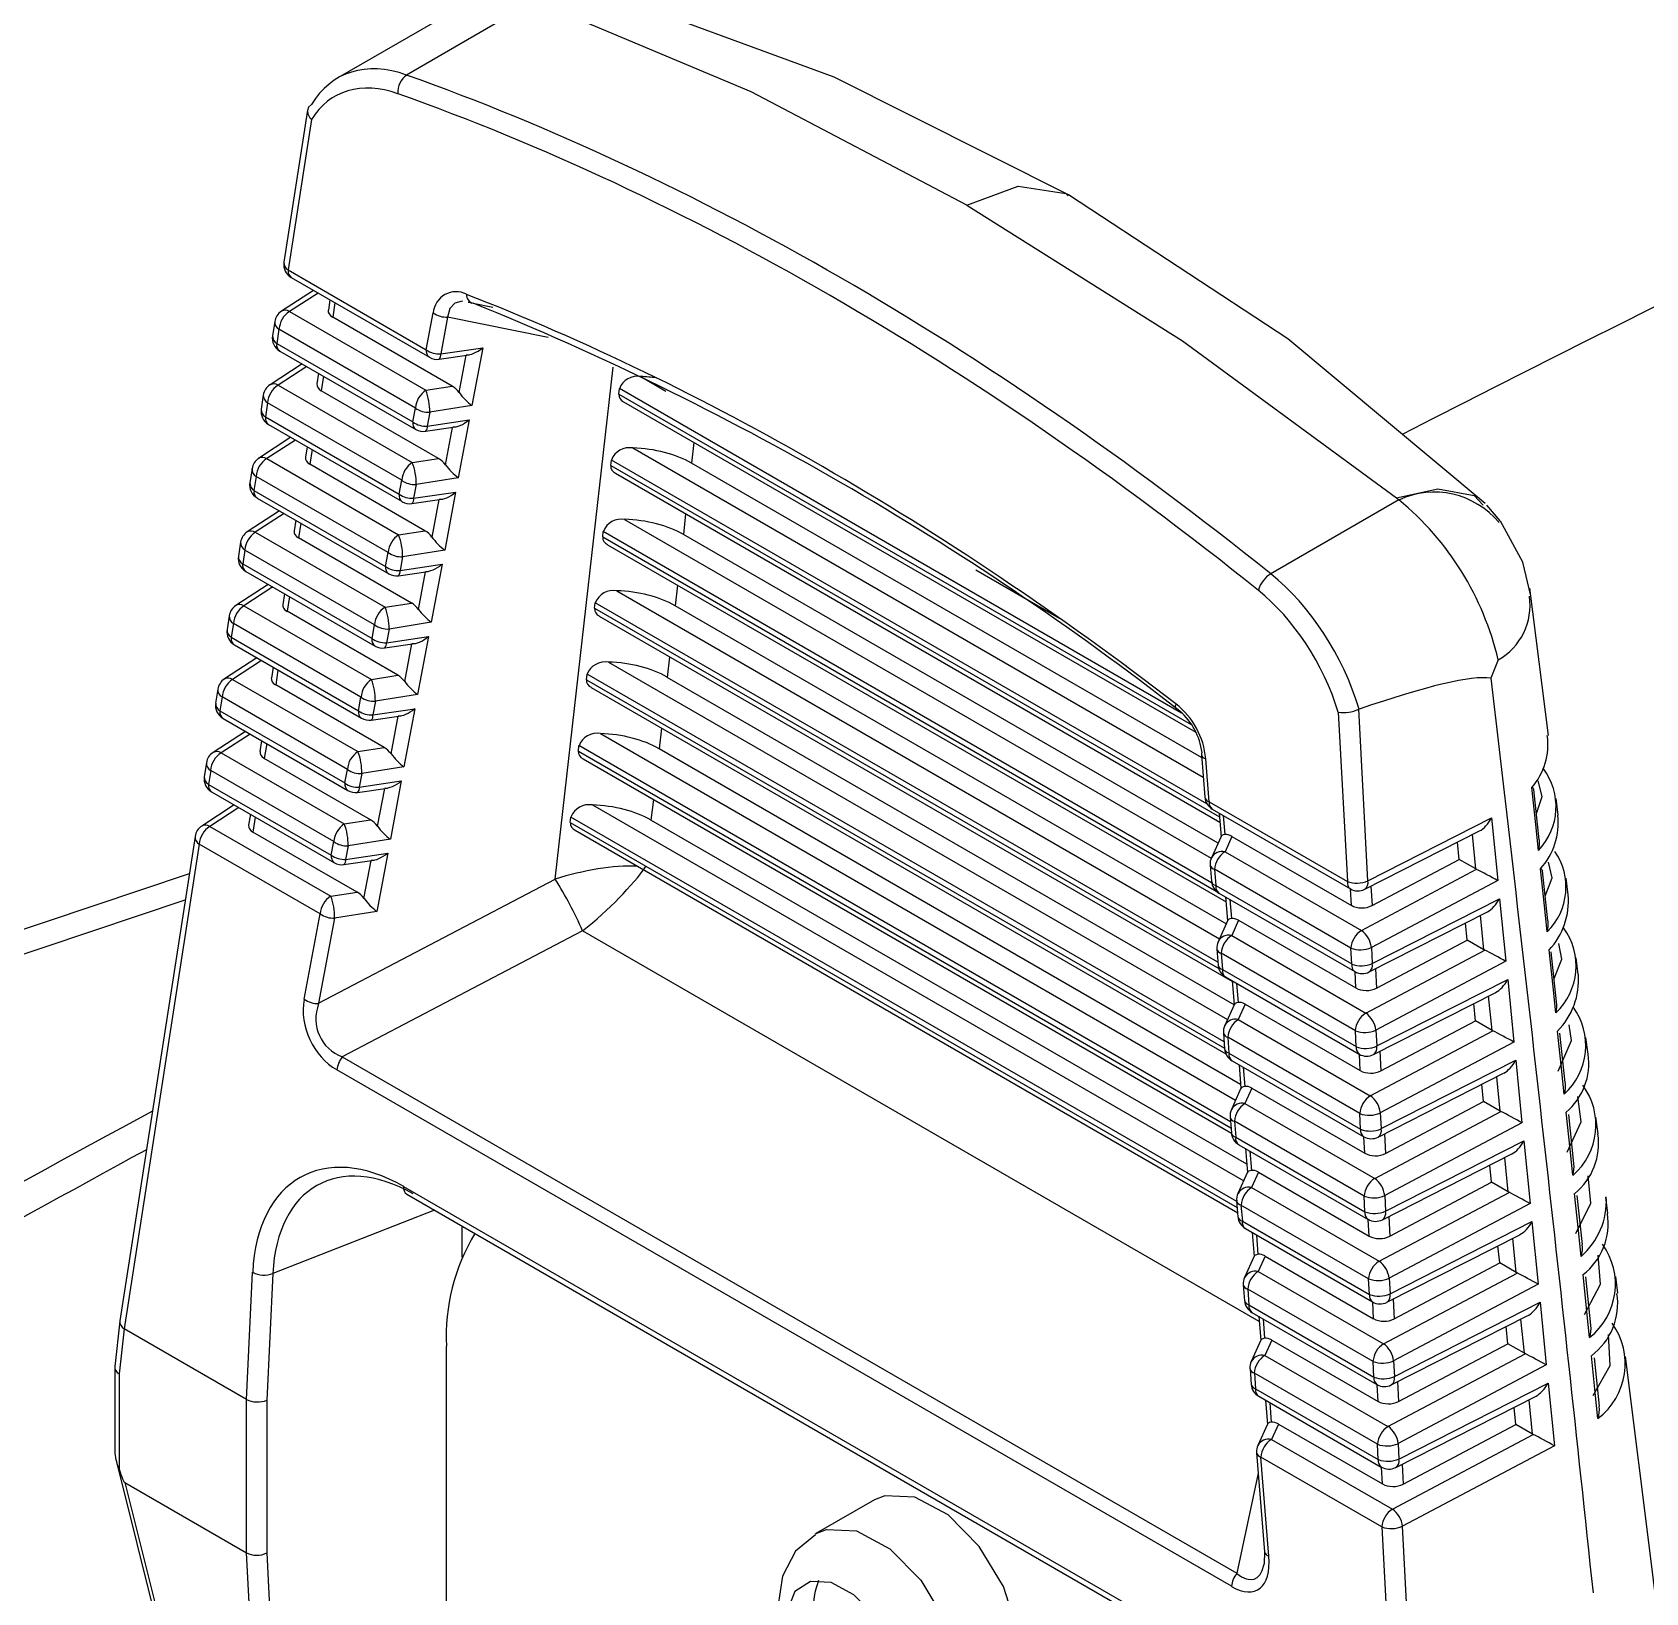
# Model space of a CAD drawing. Extents: x 6 to 134, y 1 to 99.
# Drawn here: x 95.041 to 96.114, y 83.667 to 84.706 of the extents above; entities that cross this region are included whole.
import ezdxf

# ---------------------------------------------------------------- set-up
doc = ezdxf.new("R2010")
doc.units = 0
doc.header["$MEASUREMENT"] = 0
doc.layers.add('OBJECT', color=7, linetype='CONTINUOUS')

msp = doc.modelspace()

# ---------------------------------------------------------------- linework, layer by layer
at = {"layer": 'OBJECT'}
for p, q in [((95.3306, 84.7255), (95.2439, 84.6755)), ((95.375, 84.7267), (95.2897, 84.6774)), ((95.2237, 84.6541), (95.208, 84.5528)), ((95.2263, 84.6577), (95.2265, 84.6578)), ((95.2264, 84.6479), (95.2109, 84.5477)), ((95.2109, 84.5477), (95.3028, 84.4946)), ((95.2129, 84.5427), (95.3049, 84.4896)), ((95.2277, 84.5341), (95.2064, 84.5202)), ((95.2308, 84.5323), (95.2117, 84.52)), ((95.2117, 84.52), (95.3025, 84.4676)), ((95.2387, 84.5278), (95.2376, 84.5209)), ((95.242, 84.5259), (95.2405, 84.5162)), ((95.3325, 84.5258), (95.3306, 84.5261)), ((95.334, 84.5255), (95.3471, 84.5229)), ((95.2019, 84.5134), (95.2005, 84.5039)), ((95.32, 84.4703), (95.2405, 84.5162)), ((95.3028, 84.4946), (95.3074, 84.5191)), ((95.317, 84.5163), (95.3124, 84.4918)), ((95.3838, 84.5028), (95.317, 84.5163)), ((95.2047, 84.5082), (95.2033, 84.4988)), ((95.2033, 84.4988), (95.2938, 84.4465)), ((95.2955, 84.4558), (95.2047, 84.5082)), ((95.2054, 84.4937), (95.2958, 84.4415)), ((95.3113, 84.4883), (95.3313, 84.4913)), ((95.3124, 84.4918), (95.3404, 84.4959)), ((95.3246, 84.4661), (95.3293, 84.491)), ((95.3404, 84.4959), (95.3332, 84.4575)), ((95.2202, 84.4852), (95.1988, 84.4713)), ((95.2232, 84.4834), (95.2042, 84.471)), ((95.2311, 84.4789), (95.23, 84.4719)), ((95.2344, 84.477), (95.2329, 84.4673)), ((95.3886, 84.1422), (95.4272, 84.4831)), ((95.4456, 84.4767), (95.4623, 84.4671)), ((95.2042, 84.471), (95.2935, 84.4195)), ((95.311, 84.4222), (95.2329, 84.4673)), ((95.3025, 84.4676), (95.32, 84.4703)), ((95.4309, 84.4651), (95.4314, 84.4687)), ((95.8055, 84.2527), (95.4314, 84.4687)), ((95.1943, 84.4644), (95.1929, 84.455)), ((95.1972, 84.4592), (95.1957, 84.4499)), ((95.2865, 84.4077), (95.1972, 84.4592)), ((95.2938, 84.4465), (95.2955, 84.4558)), ((95.3332, 84.4575), (95.3051, 84.453)), ((95.4309, 84.4651), (95.8119, 84.2451)), ((95.4341, 84.4599), (95.8149, 84.24)), ((95.1957, 84.4499), (95.2847, 84.3985)), ((95.1978, 84.4448), (95.2868, 84.3935)), ((95.3051, 84.453), (95.3034, 84.4438)), ((95.3034, 84.4438), (95.3313, 84.4479)), ((95.3313, 84.4479), (95.3241, 84.4094)), ((95.2126, 84.4363), (95.1912, 84.4223)), ((95.2157, 84.4345), (95.1966, 84.4221)), ((95.3023, 84.4403), (95.3222, 84.4432)), ((95.3156, 84.418), (95.3203, 84.4429)), ((95.2235, 84.43), (95.2224, 84.423)), ((95.2268, 84.4281), (95.2253, 84.4184)), ((95.4402, 84.4292), (95.8198, 84.2101)), ((95.4808, 84.4329), (95.4792, 84.4191)), ((95.1868, 84.4155), (95.1853, 84.4061)), ((95.1966, 84.4221), (95.2844, 84.3714)), ((95.3019, 84.3741), (95.2253, 84.4184)), ((95.2935, 84.4195), (95.311, 84.4222)), ((95.4256, 84.4175), (95.426, 84.4212)), ((95.4256, 84.4175), (95.8306, 84.1837)), ((95.8222, 84.1924), (95.426, 84.4212)), ((95.4287, 84.4124), (95.8309, 84.1802)), ((95.8188, 84.2231), (95.4792, 84.4191)), ((95.1896, 84.4103), (95.1881, 84.401)), ((95.2774, 84.3596), (95.1896, 84.4103)), ((95.2847, 84.3985), (95.2865, 84.4077)), ((95.2961, 84.4049), (95.2943, 84.3957)), ((95.3241, 84.4094), (95.2961, 84.4049)), ((95.1881, 84.401), (95.2757, 84.3504)), ((95.1902, 84.3959), (95.2778, 84.3454)), ((95.2932, 84.3922), (95.3132, 84.3952)), ((95.2943, 84.3957), (95.3223, 84.3998)), ((95.3066, 84.3699), (95.3113, 84.3949)), ((95.3223, 84.3998), (95.3151, 84.3613)), ((95.9501, 84.3946), (95.8649, 84.3454)), ((95.9484, 84.396), (95.9501, 84.3946)), ((96.0175, 84.3808), (96.0087, 84.3911)), ((95.2051, 84.3874), (95.1836, 84.3734)), ((95.2082, 84.3856), (95.189, 84.3731)), ((95.2159, 84.3811), (95.2149, 84.374)), ((95.4348, 84.3817), (95.8252, 84.1563)), ((95.4754, 84.3854), (95.4739, 84.3716)), ((95.189, 84.3731), (95.2754, 84.3233)), ((95.2193, 84.3792), (95.2178, 84.3694)), ((95.2929, 84.326), (95.2178, 84.3694)), ((95.2844, 84.3714), (95.3019, 84.3741)), ((95.4202, 84.37), (95.4206, 84.3737)), ((95.4202, 84.37), (95.8285, 84.1343)), ((95.8254, 84.1399), (95.4206, 84.3737)), ((95.8297, 84.1662), (95.4739, 84.3716)), ((95.1792, 84.3665), (95.1778, 84.3572)), ((95.182, 84.3613), (95.1806, 84.3521)), ((95.2684, 84.3115), (95.182, 84.3613)), ((95.2757, 84.3504), (95.2774, 84.3596)), ((95.3151, 84.3613), (95.287, 84.3568)), ((95.4233, 84.3648), (95.8351, 84.1271)), ((95.1806, 84.3521), (95.2667, 84.3024)), ((95.287, 84.3568), (95.2853, 84.3477)), ((95.2853, 84.3477), (95.3133, 84.3518)), ((95.3133, 84.3518), (95.306, 84.3132)), ((95.6685, 84.3481), (95.7242, 84.3159)), ((95.1976, 84.3384), (95.176, 84.3244)), ((95.1826, 84.347), (95.2687, 84.2973)), ((95.2842, 84.3442), (95.3041, 84.3471)), ((95.2975, 84.3218), (95.3022, 84.3468)), ((95.47, 84.3379), (95.4685, 84.3241)), ((95.2006, 84.3367), (95.1814, 84.3242)), ((95.2084, 84.3322), (95.2073, 84.3251)), ((95.2117, 84.3303), (95.2102, 84.3205)), ((95.2754, 84.3233), (95.2929, 84.326)), ((95.4148, 84.3225), (95.4152, 84.3261)), ((95.8296, 84.0869), (95.4152, 84.3261)), ((95.4295, 84.3342), (95.8306, 84.1026)), ((96.0496, 84.2379), (96.0373, 84.336)), ((95.1716, 84.3176), (95.1702, 84.3083)), ((95.1814, 84.3242), (95.2663, 84.2752)), ((95.2838, 84.2779), (95.2102, 84.3205)), ((95.4148, 84.3225), (95.8302, 84.0827)), ((95.4179, 84.3173), (95.8393, 84.0741)), ((95.8351, 84.1124), (95.4685, 84.3241)), ((95.1744, 84.3124), (95.173, 84.3032)), ((95.2593, 84.2634), (95.1744, 84.3124)), ((95.2667, 84.3024), (95.2684, 84.3115)), ((95.278, 84.3087), (95.2763, 84.2996)), ((95.306, 84.3132), (95.278, 84.3087)), ((95.173, 84.3032), (95.2576, 84.2543)), ((95.1751, 84.2981), (95.2597, 84.2493)), ((95.2752, 84.2961), (95.2951, 84.299)), ((95.2763, 84.2996), (95.3042, 84.3037)), ((95.2885, 84.2737), (95.2932, 84.2988)), ((95.3042, 84.3037), (95.297, 84.2651)), ((95.19, 84.2895), (95.1685, 84.2755)), ((95.1931, 84.2877), (95.1739, 84.2752)), ((95.2008, 84.2833), (95.1997, 84.2761)), ((95.4241, 84.2867), (95.836, 84.0489)), ((95.4647, 84.2903), (95.4631, 84.2765)), ((96.0161, 84.2882), (96.0113, 84.2761)), ((95.1739, 84.2752), (95.2573, 84.2271)), ((95.2041, 84.2814), (95.2026, 84.2715)), ((95.2663, 84.2752), (95.2838, 84.2779)), ((95.4094, 84.275), (95.4098, 84.2786)), ((95.4094, 84.275), (95.8341, 84.0298)), ((95.8338, 84.0339), (95.4098, 84.2786)), ((95.8404, 84.0587), (95.4631, 84.2765)), ((95.164, 84.2686), (95.1626, 84.2594)), ((95.1669, 84.2635), (95.1654, 84.2543)), ((95.2503, 84.2153), (95.1669, 84.2635)), ((95.2748, 84.2298), (95.2026, 84.2715)), ((95.2576, 84.2543), (95.2593, 84.2634)), ((95.297, 84.2651), (95.2689, 84.2606)), ((95.4125, 84.2698), (95.835, 84.0259)), ((95.1654, 84.2543), (95.2486, 84.2063)), ((95.2661, 84.2481), (95.2861, 84.251)), ((95.2689, 84.2606), (95.2672, 84.2515)), ((95.2672, 84.2515), (95.2952, 84.2556)), ((95.2952, 84.2556), (95.2879, 84.217)), ((95.9097, 84.2534), (95.9158, 84.1407)), ((95.9234, 84.2553), (95.9236, 84.2554)), ((95.9295, 84.1411), (95.9234, 84.2553)), ((95.1825, 84.2406), (95.1609, 84.2265)), ((95.1675, 84.2492), (95.2506, 84.2012)), ((95.2794, 84.2256), (95.2841, 84.2507)), ((95.4593, 84.2428), (95.4577, 84.229)), ((95.1855, 84.2388), (95.1663, 84.2263)), ((95.1932, 84.2344), (95.1921, 84.2272)), ((95.1966, 84.2325), (95.195, 84.2226)), ((95.2573, 84.2271), (95.2748, 84.2298)), ((95.404, 84.2275), (95.4044, 84.2311)), ((95.838, 83.9808), (95.4044, 84.2311)), ((95.4187, 84.2391), (95.8414, 83.9951)), ((95.1565, 84.2197), (95.155, 84.2105)), ((95.1663, 84.2263), (95.2482, 84.179)), ((95.2657, 84.1817), (95.195, 84.2226)), ((95.404, 84.2275), (95.8383, 83.9768)), ((95.4071, 84.2223), (95.8386, 83.9732)), ((95.8447, 84.0056), (95.4577, 84.229)), ((95.8187, 84.2251), (95.8209, 84.1967)), ((95.8238, 84.1938), (95.8216, 84.2223)), ((95.1593, 84.2145), (95.1579, 84.2053)), ((95.2412, 84.1672), (95.1593, 84.2145)), ((95.2486, 84.2063), (95.2503, 84.2153)), ((95.2599, 84.2125), (95.2582, 84.2035)), ((95.2879, 84.217), (95.2599, 84.2125)), ((95.1579, 84.2053), (95.2395, 84.1582)), ((95.1599, 84.2003), (95.2416, 84.1532)), ((95.2571, 84.2), (95.277, 84.2029)), ((95.2582, 84.2035), (95.2861, 84.2076)), ((95.2704, 84.1775), (95.2751, 84.2026)), ((95.2861, 84.2076), (95.2789, 84.1689)), ((96.0434, 84.1684), (96.0399, 84.202)), ((95.1749, 84.1917), (95.1533, 84.1776)), ((95.178, 84.1899), (95.1587, 84.1773)), ((95.4133, 84.1916), (95.8468, 83.9414)), ((95.4539, 84.1953), (95.4523, 84.1815)), ((95.8238, 84.1938), (95.9158, 84.1407)), ((95.8259, 84.1888), (95.9178, 84.1357)), ((96.0562, 84.1849), (96.0548, 84.196)), ((95.1587, 84.1773), (95.2392, 84.1309)), ((95.1857, 84.1855), (95.1845, 84.1782)), ((95.189, 84.1836), (95.1874, 84.1736)), ((95.2482, 84.179), (95.2657, 84.1817)), ((95.3986, 84.18), (95.3991, 84.1836)), ((95.3986, 84.18), (95.8425, 83.9237)), ((95.8422, 83.9278), (95.3991, 84.1836)), ((95.8489, 83.9526), (95.4523, 84.1815)), ((95.8304, 84.1862), (95.8317, 84.1705)), ((95.8332, 84.1846), (95.8342, 84.1719)), ((95.9295, 84.1411), (96.0117, 84.183)), ((96.0117, 84.183), (96.0159, 84.1413)), ((95.1489, 84.1707), (95.0989, 83.8482)), ((95.1517, 84.1656), (95.1017, 83.843)), ((95.2322, 84.1191), (95.1517, 84.1656)), ((95.2567, 84.1336), (95.1874, 84.1736)), ((95.2395, 84.1582), (95.2412, 84.1672)), ((95.2789, 84.1689), (95.2508, 84.1644)), ((95.4018, 84.1748), (95.8428, 83.9202)), ((95.8317, 84.1707), (95.8253, 84.1565)), ((95.839, 84.1707), (95.8344, 84.1605)), ((95.839, 84.1707), (95.9185, 84.1248)), ((95.9274, 84.1355), (96.0037, 84.1743)), ((95.9903, 84.1554), (95.9891, 84.1669)), ((96.0013, 84.1491), (95.999, 84.1719)), ((95.248, 84.152), (95.268, 84.1549)), ((95.2508, 84.1644), (95.2491, 84.1554)), ((95.2491, 84.1554), (95.2771, 84.1595)), ((95.2613, 84.1294), (95.266, 84.1546)), ((95.2771, 84.1595), (95.2698, 84.1208)), ((95.8344, 84.1605), (95.9251, 84.1081)), ((95.9322, 84.1247), (95.9903, 84.1554)), ((96.0013, 84.1491), (95.9903, 84.1554)), ((95.145, 84.1458), (94.9647, 84.0852)), ((95.8245, 84.1516), (95.8253, 84.1409)), ((95.9181, 84.0964), (95.8274, 84.1488)), ((95.8274, 84.1488), (95.8282, 84.138)), ((95.9251, 84.1081), (96.0018, 84.1488)), ((96.0492, 84.1145), (96.0457, 84.1478)), ((95.2311, 84.0596), (95.3886, 84.1422)), ((95.2392, 84.1309), (95.2567, 84.1336)), ((95.8282, 84.138), (95.9187, 84.0858)), ((95.8303, 84.133), (95.9208, 84.0807)), ((95.9185, 84.1248), (95.9179, 84.1357)), ((95.9315, 84.1376), (95.9322, 84.1247)), ((96.0159, 84.1413), (95.9318, 84.0967)), ((96.0628, 84.1318), (96.0614, 84.143)), ((94.9391, 84.0605), (95.1423, 84.1284)), ((95.8348, 84.1304), (95.8361, 84.1147)), ((95.8376, 84.1287), (95.8386, 84.116)), ((95.9324, 84.0861), (96.0171, 84.1292)), ((96.0171, 84.1292), (96.0213, 84.0876)), ((95.2215, 84.0623), (95.2322, 84.1191)), ((95.2418, 84.1163), (95.2311, 84.0596)), ((95.2698, 84.1208), (95.2418, 84.1163)), ((95.8362, 84.1149), (95.8297, 84.1006)), ((95.8434, 84.1149), (95.8388, 84.1047)), ((95.8434, 84.1149), (95.9215, 84.0698)), ((95.9303, 84.0805), (96.0091, 84.1206)), ((95.9956, 84.1017), (95.9945, 84.1131)), ((96.0067, 84.0953), (96.0044, 84.1182)), ((95.4068, 84.1079), (95.2469, 84.0239)), ((95.8572, 83.8479), (95.4068, 84.1079)), ((95.8388, 84.1047), (95.9281, 84.0531)), ((95.9352, 84.0697), (95.9956, 84.1017)), ((96.0067, 84.0953), (95.9956, 84.1017)), ((95.8289, 84.0957), (95.8297, 84.085)), ((95.9211, 84.0413), (95.8318, 84.0929)), ((95.8318, 84.0929), (95.8326, 84.0822)), ((95.9187, 84.0858), (95.9181, 84.0964)), ((95.9281, 84.0531), (96.0072, 84.095)), ((95.9318, 84.0967), (95.9324, 84.0861)), ((96.055, 84.0606), (96.0515, 84.0938)), ((96.0694, 84.0787), (96.068, 84.0899)), ((95.8326, 84.0822), (95.9217, 84.0308)), ((95.9215, 84.0698), (95.9209, 84.0807)), ((95.9345, 84.0826), (95.9352, 84.0697)), ((96.0213, 84.0876), (95.9348, 84.0417)), ((95.8347, 84.0772), (95.9237, 84.0258)), ((95.8392, 84.0745), (95.8405, 84.0588)), ((95.8421, 84.0729), (95.8431, 84.0602)), ((95.9354, 84.0312), (96.0225, 84.0755)), ((96.0225, 84.0755), (96.0266, 84.0338)), ((95.8406, 84.059), (95.8342, 84.0448)), ((95.8478, 84.059), (95.8432, 84.0488)), ((95.8478, 84.059), (95.9244, 84.0148)), ((95.9332, 84.0255), (96.0145, 84.0668)), ((96.001, 84.048), (95.9999, 84.0594)), ((96.0121, 84.0416), (96.0098, 84.0645)), ((95.8432, 84.0488), (95.931, 83.9981)), ((95.9381, 84.0146), (96.001, 84.048)), ((96.0121, 84.0416), (96.001, 84.048)), ((95.8333, 84.0399), (95.8341, 84.0292)), ((95.924, 83.9863), (95.8362, 84.037)), ((95.8362, 84.037), (95.837, 84.0264)), ((95.9217, 84.0308), (95.9211, 84.0413)), ((95.931, 83.9981), (96.0126, 84.0413)), ((95.9348, 84.0417), (95.9354, 84.0312)), ((96.0608, 84.0068), (96.0573, 84.0397)), ((96.076, 84.0257), (96.0746, 84.0369)), ((95.837, 84.0264), (95.9246, 83.9758)), ((95.9244, 84.0148), (95.9238, 84.0257)), ((95.9374, 84.0277), (95.9381, 84.0146)), ((96.0266, 84.0338), (95.9377, 83.9867)), ((95.8387, 83.6716), (95.2433, 84.0153)), ((95.2469, 84.0239), (95.8422, 83.6803)), ((95.8391, 84.0213), (95.9267, 83.9708)), ((95.8437, 84.0187), (95.8449, 84.0029)), ((95.8465, 84.0171), (95.8475, 84.0043)), ((95.9383, 83.9762), (96.0279, 84.0218)), ((96.0279, 84.0218), (96.032, 83.9801)), ((95.9362, 83.9705), (96.0198, 84.0131)), ((96.0064, 83.9942), (96.0053, 84.0057)), ((96.0175, 83.9879), (96.0152, 84.0107)), ((95.845, 84.0031), (95.8386, 83.9889)), ((95.8522, 84.0031), (95.8476, 83.9929)), ((95.8522, 84.0031), (95.9274, 83.9598)), ((95.9411, 83.9596), (96.0064, 83.9942)), ((96.0175, 83.9879), (96.0064, 83.9942)), ((95.8377, 83.984), (95.8386, 83.9734)), ((95.8476, 83.9929), (95.934, 83.9431)), ((95.9246, 83.9758), (95.924, 83.9863)), ((95.934, 83.9431), (96.018, 83.9876)), ((95.9377, 83.9867), (95.9383, 83.9762)), ((96.0665, 83.9529), (96.0631, 83.9856)), ((96.0826, 83.9727), (96.0812, 83.9838)), ((95.927, 83.9313), (95.8406, 83.9811)), ((95.8406, 83.9811), (95.8415, 83.9705)), ((95.9404, 83.9727), (95.9411, 83.9596)), ((96.032, 83.9801), (95.9407, 83.9317)), ((95.8415, 83.9705), (95.9275, 83.9208)), ((95.8435, 83.9655), (95.9296, 83.9158)), ((95.8481, 83.9629), (95.8493, 83.947)), ((95.8509, 83.9613), (95.8519, 83.9484)), ((95.9274, 83.9598), (95.9268, 83.9707)), ((95.9412, 83.9212), (96.0332, 83.968)), ((96.0332, 83.968), (96.0374, 83.9264)), ((95.9391, 83.9156), (96.0252, 83.9594)), ((96.0118, 83.9405), (96.0106, 83.9519)), ((96.0228, 83.9341), (96.0206, 83.957)), ((95.8494, 83.9472), (95.843, 83.933)), ((95.8567, 83.9473), (95.852, 83.937)), ((95.8567, 83.9473), (95.9303, 83.9047)), ((95.944, 83.9046), (96.0118, 83.9405)), ((96.0228, 83.9341), (96.0118, 83.9405)), ((95.2877, 83.9376), (95.7898, 83.6478)), ((95.2898, 83.9326), (95.7918, 83.6428)), ((95.852, 83.937), (95.9369, 83.888)), ((95.9275, 83.9208), (95.927, 83.9313)), ((95.9369, 83.888), (96.0234, 83.9338)), ((95.9407, 83.9317), (95.9412, 83.9212)), ((96.0722, 83.8991), (96.0688, 83.9316)), ((96.0892, 83.9197), (96.0878, 83.9307)), ((95.3083, 83.9219), (95.2007, 83.8798)), ((95.8421, 83.9281), (95.843, 83.9176)), ((95.9299, 83.8763), (95.845, 83.9253)), ((95.845, 83.9253), (95.8459, 83.9147)), ((96.0374, 83.9264), (95.9436, 83.8766)), ((95.3267, 83.8907), (95.3267, 83.9113)), ((95.8459, 83.9147), (95.9305, 83.8659)), ((95.8479, 83.9097), (95.9325, 83.8609)), ((95.9303, 83.9047), (95.9297, 83.9158)), ((95.9433, 83.9177), (95.944, 83.9046)), ((95.9442, 83.8662), (96.0386, 83.9143)), ((96.0386, 83.9143), (96.0428, 83.8726)), ((95.8525, 83.9071), (95.8537, 83.8912)), ((95.8553, 83.9055), (95.8563, 83.8925)), ((95.9421, 83.8606), (96.0306, 83.9056)), ((96.0172, 83.8868), (96.016, 83.8982)), ((96.0282, 83.8804), (96.0259, 83.9033)), ((95.8538, 83.8914), (95.8474, 83.8772)), ((95.8611, 83.8914), (95.8565, 83.8812)), ((95.8611, 83.8914), (95.9332, 83.8497)), ((95.947, 83.8496), (96.0172, 83.8868)), ((96.0282, 83.8804), (96.0172, 83.8868)), ((95.1831, 83.796), (95.1872, 83.8806)), ((95.2007, 83.8798), (95.1966, 83.7955)), ((95.8565, 83.8812), (95.9399, 83.833)), ((95.9305, 83.8659), (95.9299, 83.8763)), ((95.9399, 83.833), (96.0287, 83.8801)), ((95.9436, 83.8766), (95.9442, 83.8662)), ((96.0778, 83.8453), (96.0745, 83.8776)), ((96.0958, 83.8667), (96.0944, 83.8777)), ((95.8465, 83.8723), (95.8474, 83.8617)), ((95.9329, 83.8212), (95.8495, 83.8694)), ((95.8495, 83.8694), (95.8503, 83.8589)), ((96.0428, 83.8726), (95.9466, 83.8216)), ((95.8503, 83.8589), (95.9334, 83.8109)), ((95.8523, 83.8539), (95.9355, 83.8059)), ((95.9332, 83.8497), (95.9327, 83.8608)), ((95.9463, 83.8627), (95.947, 83.8496)), ((95.9471, 83.8113), (96.044, 83.8606)), ((96.044, 83.8606), (96.0482, 83.8189)), ((95.0989, 83.8481), (95.0955, 83.8178)), ((95.1018, 83.8429), (95.0984, 83.8129)), ((95.1831, 83.796), (95.1018, 83.8429)), ((95.8569, 83.8513), (95.8582, 83.8353)), ((95.8597, 83.8496), (95.8607, 83.8367)), ((95.945, 83.8056), (96.036, 83.8519)), ((96.0226, 83.833), (96.0214, 83.8445)), ((96.0336, 83.8267), (96.0313, 83.8495)), ((95.8582, 83.8355), (95.8518, 83.8213)), ((95.8655, 83.8355), (95.8609, 83.8253)), ((95.8655, 83.8355), (95.9362, 83.7947)), ((95.9499, 83.7945), (96.0226, 83.833)), ((96.0336, 83.8267), (96.0226, 83.833)), ((95.3161, 83.8315), (95.3161, 83.6041)), ((95.8609, 83.8253), (95.9428, 83.778)), ((95.9428, 83.778), (96.0341, 83.8264)), ((95.9466, 83.8216), (95.9471, 83.8113)), ((96.0835, 83.7915), (96.0802, 83.8236)), ((95.0955, 83.8174), (95.0955, 83.76)), ((95.0984, 83.8129), (95.0984, 83.7496)), ((95.851, 83.8164), (95.8518, 83.8059)), ((95.9358, 83.7662), (95.8539, 83.8135)), ((95.8539, 83.8135), (95.8547, 83.8031)), ((95.9334, 83.8109), (95.9329, 83.8212)), ((96.0482, 83.8189), (95.9495, 83.7666)), ((95.8547, 83.8031), (95.9364, 83.7559)), ((95.9362, 83.7947), (95.9356, 83.8058)), ((95.9492, 83.8078), (95.9499, 83.7945)), ((95.9501, 83.7563), (96.0494, 83.8068)), ((96.0494, 83.8068), (96.0536, 83.7652)), ((95.1831, 83.6939), (95.1831, 83.796)), ((95.1966, 83.7955), (95.1966, 83.6938)), ((95.8568, 83.7981), (95.9384, 83.7509)), ((95.8613, 83.7954), (95.8626, 83.7794)), ((95.8641, 83.7938), (95.8651, 83.7808)), ((95.948, 83.7507), (96.0414, 83.7982)), ((96.0279, 83.7793), (96.0268, 83.7907)), ((96.039, 83.7729), (96.0367, 83.7958)), ((95.8627, 83.7796), (95.8562, 83.7654)), ((95.8699, 83.7796), (95.8653, 83.7694)), ((95.8699, 83.7796), (95.9391, 83.7397)), ((95.9529, 83.7395), (96.0279, 83.7793)), ((96.039, 83.7729), (96.0279, 83.7793)), ((95.8653, 83.7694), (95.9458, 83.723)), ((95.9458, 83.723), (96.0395, 83.7726)), ((95.0959, 83.7572), (95.1649, 83.4811)), ((95.8554, 83.7605), (95.8606, 83.6946)), ((95.8635, 83.6917), (95.8583, 83.7576)), ((95.9388, 83.7112), (95.8583, 83.7576)), ((95.9364, 83.7559), (95.9358, 83.7662)), ((95.9495, 83.7666), (95.9501, 83.7563)), ((96.0536, 83.7652), (95.9525, 83.7116)), ((95.8565, 83.7468), (95.8422, 83.6803)), ((95.9391, 83.7397), (95.9385, 83.7508)), ((95.9522, 83.7528), (95.9529, 83.7395)), ((95.1021, 83.7407), (95.1672, 83.4805)), ((95.1021, 83.7407), (95.1831, 83.6939)), ((95.601, 83.7291), (95.5621, 83.7067)), ((95.9388, 83.7112), (95.9582, 83.3486)), ((95.9719, 83.3492), (95.9525, 83.7116)), ((95.1902, 83.5583), (95.1831, 83.6939)), ((95.1831, 83.6939), (95.1831, 83.6939)), ((95.1966, 83.6938), (95.2029, 83.5742)), ((95.8606, 83.6947), (95.8606, 83.6946))]:
    msp.add_line(p, q, dxfattribs=at)
at = {"layer": 'OBJECT', "flags": 128}
for points in [[(95.7303, 84.5976), (95.5742, 84.6761), (95.4133, 84.7353)], [(95.6626, 84.5909), (95.519, 84.6663), (95.3767, 84.726)], [(95.2263, 84.6577), (95.2245, 84.656), (95.2237, 84.6539), (95.224, 84.6515), (95.2253, 84.649), (95.2262, 84.648), (95.2264, 84.6479)], [(95.6626, 84.5909), (95.6968, 84.6034), (95.7285, 84.5986), (95.7299, 84.5971)], [(96.0075, 84.3923), (95.8762, 84.5018), (95.7303, 84.5976)], [(95.6626, 84.5909), (95.8061, 84.5006), (95.9484, 84.396)], [(95.3269, 84.5268), (95.3266, 84.5269), (95.3218, 84.5255), (95.3185, 84.522), (95.317, 84.5163)], [(95.3307, 84.5264), (95.3315, 84.5263), (95.3331, 84.5255)], [(95.9484, 84.396), (95.9761, 84.4021), (96.0001, 84.3976), (96.0061, 84.3911)], [(96.038, 84.3308), (96.0325, 84.3531), (96.0177, 84.3805)], [(96.043, 84.1613), (96.0412, 84.1786), (96.0386, 84.2033)], [(96.0416, 84.1859), (96.0454, 84.1972), (96.0427, 84.2077)], [(96.0488, 84.1073), (96.0469, 84.1245), (96.0443, 84.1492)], [(96.0475, 84.1309), (96.052, 84.1431), (96.0496, 84.1535)], [(96.0545, 84.0532), (96.0527, 84.0705), (96.0501, 84.0951)], [(96.0534, 84.0761), (96.0585, 84.089), (96.0565, 84.0994)], [(96.0601, 83.9992), (96.0583, 84.0165), (96.0557, 84.0411)], [(96.0562, 84.0145), (96.065, 84.0349), (96.0633, 84.0453)], [(96.062, 83.9605), (96.0715, 83.9808), (96.0692, 83.9976)], [(96.0658, 83.9452), (96.064, 83.9625), (96.0614, 83.9871)], [(96.0678, 83.9065), (96.0779, 83.9267), (96.076, 83.9448)], [(96.0714, 83.8912), (96.0696, 83.9085), (96.067, 83.9331)], [(96.0736, 83.8525), (96.0843, 83.8726), (96.0828, 83.8919)], [(96.077, 83.8372), (96.0752, 83.8545), (96.0727, 83.8791)], [(96.0794, 83.7986), (96.0906, 83.8185), (96.0896, 83.8391)], [(96.0825, 83.7832), (96.0808, 83.8005), (96.0782, 83.8251)], [(96.1441, 83.474), (96.1185, 83.6848), (96.101, 83.8246)], [(95.6869, 83.6715), (95.6708, 83.6982), (95.6501, 83.7191), (95.628, 83.7309), (95.608, 83.7319), (95.601, 83.7291)], [(95.5618, 83.7058), (95.5486, 83.6949), (95.5399, 83.6784), (95.5367, 83.658), (95.5406, 83.6322), (95.5531, 83.6046), (95.5725, 83.5813), (95.5982, 83.5654), (95.6197, 83.5618), (95.6385, 83.5663), (95.6421, 83.569)], [(95.5617, 83.7065), (95.5691, 83.7095), (95.5891, 83.7085), (95.6112, 83.6966), (95.6319, 83.6757), (95.648, 83.649)], [(95.8606, 83.6946), (95.8604, 83.6868), (95.86, 83.6854)], [(95.5496, 83.6173), (95.5607, 83.599), (95.5749, 83.5846), (95.5901, 83.5765), (95.6039, 83.5758), (95.6142, 83.5826), (95.6196, 83.5959), (95.619, 83.6137), (95.6127, 83.6333), (95.6017, 83.6517), (95.5874, 83.666), (95.5723, 83.6742), (95.5585, 83.6749), (95.5481, 83.6681), (95.5428, 83.6547), (95.5433, 83.6369), (95.5496, 83.6173)], [(95.681, 83.5906), (95.6891, 83.5977), (95.6968, 83.6171), (95.6961, 83.643), (95.6869, 83.6715)]]:
    msp.add_lwpolyline(points, dxfattribs=at)
at = {"layer": 'OBJECT'}
for centre, radius, start, end in [((109.9542, 56.9615), 30.8387, 111.51535, 117.00295), ((95.2974, 84.6663), 0.0135, 124.479, 185.5651), ((95.2179, 84.5513), 0.01, 171.1981, 240.0027), ((95.2137, 84.5526), 0.00568, 177.3322, 239.8553), ((95.2158, 84.5468), 0.00501, 169.619, 235.0794), ((95.3226, 84.518), 0.0152, 62.7297, 175.7349), ((95.3353, 84.5312), 0.0058, 177.1857, 257.0889), ((95.2118, 84.5118), 0.01, 123.0601, 171.1981), ((95.2202, 84.507), 0.0155, 123.0479, 175.4954), ((95.2088, 84.5155), 0.00535, 57.0339, 117.6221), ((94.5992, 82.7097), 1.9589, 52.0369, 67.9685), ((95.2076, 84.5131), 0.00568, 177.3264, 239.8518), ((95.3161, 84.5312), 0.0149, 234.3195, 273.5475), ((95.2103, 84.5024), 0.01, 171.1981, 240.0027), ((95.2061, 84.5037), 0.00568, 177.3205, 239.8578), ((95.2082, 84.4979), 0.00502, 169.6642, 235.0342), ((95.3077, 84.4937), 0.00501, 169.619, 235.0794), ((95.3115, 84.5067), 0.0149, 234.3078, 273.5589), ((95.3099, 84.4982), 0.01, 240.0027, 278.3512), ((95.309, 84.491), 0.00351, 311.2998, 13.9349), ((95.4433, 84.4641), 0.0128, 79.7546, 159.0371), ((95.2042, 84.4629), 0.01, 123.0601, 171.1981), ((95.2126, 84.458), 0.0155, 123.0504, 175.493), ((95.2013, 84.4665), 0.00536, 57.0618, 117.5997), ((95.311, 84.4546), 0.0155, 123.0479, 175.4954), ((95.2657, 84.4535), 0.0394, 359.3425, 20.9648), ((95.2028, 84.4535), 0.01, 171.1981, 240.0027), ((95.1986, 84.4548), 0.00568, 177.3291, 239.8491), ((95.2, 84.4642), 0.00568, 177.3319, 239.8451), ((95.3042, 84.4679), 0.0149, 234.3195, 273.5475), ((95.436, 84.4646), 0.00504, 175.2762, 248.387), ((95.2007, 84.449), 0.00502, 169.6366, 235.0618), ((95.2989, 84.4457), 0.00517, 170.7201, 233.9784), ((95.3025, 84.4586), 0.0149, 234.32, 273.5467), ((95.3008, 84.4502), 0.01, 240.0027, 278.3512), ((95.3, 84.4429), 0.00351, 311.2997, 13.9304), ((95.1937, 84.4176), 0.00535, 57.0541, 117.6074), ((95.4379, 84.4166), 0.0128, 79.7546, 159.0371), ((95.1967, 84.4139), 0.01, 123.0601, 171.1981), ((95.1924, 84.4152), 0.00568, 177.3261, 239.8509), ((95.205, 84.4091), 0.0155, 123.0519, 175.4895), ((95.3019, 84.4065), 0.0155, 123.0504, 175.493), ((95.2567, 84.4054), 0.0394, 359.3468, 20.957), ((95.4306, 84.4171), 0.00504, 175.2762, 248.387), ((95.1952, 84.4046), 0.01, 171.1981, 240.0027), ((95.191, 84.4059), 0.00568, 177.3226, 239.8649), ((95.2951, 84.4198), 0.0149, 234.3156, 273.5567), ((95.1931, 84.4001), 0.00502, 169.6539, 235.0345), ((95.2934, 84.4106), 0.0149, 234.3166, 273.5501), ((95.2898, 84.3976), 0.00517, 170.6932, 234.0052), ((95.2918, 84.4021), 0.01, 240.0027, 278.3512), ((95.2909, 84.3949), 0.00351, 311.3101, 13.9347), ((95.9737, 84.3439), 0.0559, 39.6706, 114.9669), ((95.8258, 84.2439), 0.1954, 13.1063, 50.4782), ((95.4326, 84.3691), 0.0128, 79.7538, 159.0387), ((95.1891, 84.365), 0.01, 123.0601, 171.1981), ((95.1975, 84.3601), 0.0155, 123.0481, 175.4952), ((95.1861, 84.3686), 0.00535, 57.0402, 117.6202), ((95.2929, 84.3584), 0.0155, 123.0519, 175.4895), ((95.2476, 84.3573), 0.0394, 359.3531, 20.9549), ((95.4252, 84.3696), 0.00504, 175.2762, 248.387), ((95.1849, 84.3663), 0.00568, 177.3195, 239.868), ((95.2861, 84.3717), 0.0149, 234.3129, 273.5577), ((95.1876, 84.3557), 0.01, 171.1981, 240.0027), ((95.1834, 84.357), 0.00568, 177.3388, 239.8488), ((95.1855, 84.3512), 0.00501, 169.619, 235.0794), ((95.2808, 84.3496), 0.00517, 170.7129, 233.9755), ((95.2844, 84.3625), 0.0149, 234.301, 273.5657), ((95.2819, 84.3468), 0.00351, 311.325, 13.9096), ((95.2828, 84.3541), 0.01, 240.0027, 278.3512), ((95.8745, 84.3295), 0.0186, 120.9835, 164.3737), ((95.4272, 84.3216), 0.0128, 79.7538, 159.0387), ((95.9956, 84.3245), 0.0418, 299.4662, 8.3338), ((95.1815, 84.316), 0.01, 123.0601, 171.1981), ((95.1773, 84.3173), 0.00568, 177.3388, 239.8488), ((95.1899, 84.3112), 0.0155, 123.0481, 175.4952), ((95.1785, 84.3197), 0.00535, 57.0341, 117.6274), ((95.2838, 84.3103), 0.0155, 123.0481, 175.4952), ((95.2386, 84.3092), 0.0394, 359.3493, 20.9588), ((95.4198, 84.3221), 0.00504, 175.2733, 248.39), ((95.1801, 84.3068), 0.01, 171.1981, 240.0027), ((95.1759, 84.3081), 0.00568, 177.3139, 239.8643), ((95.2771, 84.3236), 0.0149, 234.31, 273.5566), ((95.1779, 84.3023), 0.00502, 169.6289, 235.0695), ((95.2717, 84.3015), 0.00516, 170.6774, 234.021), ((95.2753, 84.3145), 0.0149, 234.3162, 273.5505), ((95.2737, 84.306), 0.01, 240.0027, 278.3512), ((95.2728, 84.2988), 0.00351, 311.3025, 13.9277), ((95.4218, 84.274), 0.0128, 79.7538, 159.0387), ((95.1739, 84.2671), 0.01, 123.0601, 171.1981), ((95.1823, 84.2622), 0.0155, 123.0492, 175.4961), ((95.1709, 84.2707), 0.00535, 57.0469, 117.6146), ((95.2748, 84.2622), 0.0155, 123.0481, 175.4952), ((95.2295, 84.2611), 0.0394, 359.3487, 20.9594), ((95.4144, 84.2746), 0.00504, 175.2733, 248.39), ((46.4501, 78.4232), 49.9057, 6.0318, 6.73503), ((95.1697, 84.2684), 0.00568, 177.335, 239.8513), ((95.268, 84.2755), 0.0149, 234.3135, 273.5532), ((95.1725, 84.2579), 0.01, 171.1981, 240.0027), ((95.1683, 84.2592), 0.00568, 177.3357, 239.8425), ((95.1704, 84.2533), 0.00502, 169.6348, 235.0675), ((95.2627, 84.2535), 0.00516, 170.6867, 234.0117), ((95.2663, 84.2664), 0.0149, 234.3166, 273.55), ((95.2638, 84.2507), 0.00351, 311.2964, 13.9346), ((95.8047, 84.2574), 0.0034, 154.72, 261.1566), ((95.7691, 84.2175), 0.0527, 5.2425, 51.8353), ((95.7759, 84.2211), 0.0435, 7.203, 49.3106), ((95.9136, 84.2758), 0.0227, 260.2908, 295.4883), ((95.2647, 84.258), 0.01, 240.0027, 278.3512), ((95.4164, 84.2265), 0.0128, 79.7538, 159.0387), ((96.0058, 84.2318), 0.0435, 318.9483, 7.9849), ((95.1621, 84.2194), 0.00568, 177.3292, 239.8571), ((95.1663, 84.2182), 0.01, 123.0601, 171.1981), ((95.1747, 84.2133), 0.0155, 123.0495, 175.4939), ((95.1634, 84.2218), 0.00535, 57.0505, 117.611), ((95.2657, 84.2141), 0.0155, 123.0492, 175.4961), ((95.2205, 84.213), 0.0394, 359.3496, 20.9584), ((95.409, 84.2271), 0.00504, 175.271, 248.3911), ((95.821, 84.2253), 0.00233, 147.694, 183.7179), ((95.8224, 84.2261), 0.00391, 194.0371, 256.9477), ((95.1649, 84.209), 0.01, 171.1981, 240.0027), ((95.1607, 84.2103), 0.00568, 177.3291, 239.8584), ((95.259, 84.2274), 0.0149, 234.3122, 273.5598), ((96.0126, 84.1905), 0.0421, 316.1943, 37.2855), ((95.1628, 84.2044), 0.00502, 169.659, 235.0294), ((95.2537, 84.2054), 0.00517, 170.6963, 234.0059), ((95.2573, 84.2183), 0.0149, 234.3156, 273.5567), ((95.2556, 84.2099), 0.01, 240.0027, 278.3512), ((95.2548, 84.2026), 0.00351, 311.3037, 13.9411), ((96.037, 84.2003), 0.0034, 29.8948, 61.65), ((95.411, 84.179), 0.0128, 79.7538, 159.0387), ((95.8309, 84.1975), 0.01, 184.5197, 240.0027), ((95.8247, 84.1976), 0.00391, 194.0456, 256.9488), ((95.8289, 84.193), 0.00516, 170.6774, 234.021), ((95.1588, 84.1692), 0.01, 123.0601, 171.1981), ((95.1671, 84.1643), 0.0155, 123.0514, 175.4919), ((95.1558, 84.173), 0.00522, 56.2006, 118.4609), ((95.2567, 84.166), 0.0155, 123.0495, 175.4939), ((95.2114, 84.1649), 0.0394, 359.3487, 20.9594), ((95.4037, 84.1795), 0.00504, 175.271, 248.3911), ((96.0108, 84.1796), 0.0453, 317.8215, 6.6303), ((95.1544, 84.1704), 0.00554, 176.4318, 240.7545), ((95.2499, 84.1793), 0.0149, 234.3078, 273.5589), ((96.0247, 84.1662), 0.019, 345.1046, 6.492), ((95.2482, 84.1703), 0.0149, 234.3096, 273.5574), ((95.2446, 84.1574), 0.00517, 170.7129, 233.9755), ((95.2457, 84.1546), 0.00351, 311.3212, 13.9135), ((95.8344, 84.1524), 0.01, 155.6929, 184.5197), ((95.8325, 84.1525), 0.00822, 76.8626, 150.9552), ((95.8428, 84.1475), 0.0155, 123.0479, 175.4954), ((96.0197, 84.137), 0.0416, 314.2807, 34.8191), ((95.2466, 84.1618), 0.01, 240.0027, 278.3512), ((95.8283, 84.1526), 0.00391, 194.0371, 256.9477), ((96.0427, 84.146), 0.00359, 30.8462, 62.205), ((95.1711, 84.0047), 0.2573, 23.6459, 32.3092), ((95.8353, 84.1416), 0.01, 184.5197, 240.0027), ((95.8291, 84.1418), 0.00391, 194.0649, 256.9215), ((95.8332, 84.1371), 0.00502, 169.6642, 235.0342), ((95.9209, 84.1399), 0.00516, 170.6774, 234.021), ((95.9221, 84.1581), 0.0185, 249.8023, 293.3725), ((95.9228, 84.1444), 0.01, 240.0027, 296.9627), ((95.9241, 84.1399), 0.00546, 306.0655, 13.0545), ((95.2476, 84.1179), 0.0155, 123.0514, 175.4919), ((95.2024, 84.1168), 0.0394, 359.3482, 20.9599), ((96.0157, 84.1275), 0.0472, 316.7394, 5.2696), ((95.2409, 84.1312), 0.0149, 234.3127, 273.554), ((96.0308, 84.1123), 0.0187, 344.311, 6.6757), ((95.8389, 84.0965), 0.01, 155.6929, 184.5197), ((95.8369, 84.0967), 0.00822, 76.8795, 150.9418), ((95.8472, 84.0917), 0.0155, 123.0504, 175.493), ((95.9336, 84.0951), 0.0155, 123.0479, 175.4954), ((95.9155, 84.0948), 0.0164, 6.7639, 54.1478), ((96.0251, 84.0844), 0.0429, 313.2788, 36.3083), ((95.8327, 84.0967), 0.00391, 194.0589, 256.9276), ((95.9245, 84.1137), 0.0185, 249.808, 293.3708), ((95.8397, 84.0858), 0.01, 184.5197, 240.0027), ((95.8335, 84.086), 0.00391, 194.0468, 256.9492), ((95.8376, 84.0813), 0.00502, 169.6366, 235.0618), ((95.9238, 84.0849), 0.00517, 170.7201, 233.9784), ((95.9251, 84.1031), 0.0185, 249.807, 293.3708), ((95.9258, 84.0894), 0.01, 240.0027, 296.9627), ((95.9273, 84.0848), 0.00527, 304.692, 14.428), ((96.0206, 84.0754), 0.0491, 315.7004, 3.9113), ((95.2302, 84.0744), 0.0149, 234.32, 273.5467), ((96.0367, 84.0584), 0.0185, 343.5955, 6.7584), ((95.8413, 84.0408), 0.00822, 76.8726, 150.9509), ((95.8517, 84.0358), 0.0155, 123.0519, 175.4895), ((95.9365, 84.0401), 0.0155, 123.0504, 175.493), ((95.9184, 84.0398), 0.0165, 6.7669, 54.1386), ((96.031, 84.0315), 0.0435, 311.9884, 36.2502), ((95.8433, 84.0407), 0.01, 155.6929, 184.5197), ((95.8371, 84.0408), 0.00391, 194.044, 256.9504), ((95.9275, 84.0587), 0.0185, 249.808, 293.3708), ((95.8441, 84.03), 0.01, 184.5197, 240.0027), ((95.8379, 84.0302), 0.0039, 194.0287, 256.9657), ((95.842, 84.0255), 0.00502, 169.6539, 235.0345), ((95.9268, 84.03), 0.00517, 170.6932, 234.0052), ((95.928, 84.0481), 0.0185, 249.8019, 293.377), ((95.9287, 84.0344), 0.01, 240.0027, 296.9627), ((95.9302, 84.0299), 0.00527, 304.6893, 14.4365), ((96.0339, 84.0197), 0.0426, 310.1258, 8.2162), ((95.2589, 84.014), 0.0156, 140.454, 175.3183), ((96.0427, 84.0046), 0.0183, 342.8563, 6.8473), ((96.0368, 83.9787), 0.0444, 310.855, 36.6819), ((95.9395, 83.9851), 0.0155, 123.0519, 175.4895), ((95.9214, 83.9848), 0.0165, 6.7628, 54.1437), ((108.6067, 59.1631), 28.2515, 118.51313, 120.02628), ((95.8477, 83.9848), 0.01, 155.6929, 184.5197), ((95.8415, 83.9849), 0.0039, 194.0232, 256.9729), ((95.8458, 83.9849), 0.00822, 76.865, 150.9563), ((95.8561, 83.9799), 0.0155, 123.0481, 175.4952), ((95.9304, 84.0036), 0.0185, 249.8058, 293.368), ((95.8485, 83.9742), 0.01, 184.5197, 240.0027), ((95.8423, 83.9743), 0.00391, 194.0384, 256.9481), ((95.9297, 83.975), 0.00517, 170.7129, 233.9755), ((95.931, 83.9931), 0.0185, 249.8015, 293.3704), ((95.9332, 83.9749), 0.00527, 304.6968, 14.429), ((96.0402, 83.9663), 0.0428, 308.9275, 8.5439), ((109.2673, 58.0769), 29.5007, 118.66417, 120.03044), ((95.8464, 83.9696), 0.00501, 169.619, 235.0794), ((95.9317, 83.9795), 0.01, 240.0027, 296.9627), ((96.0486, 83.9507), 0.0181, 342.1125, 6.9205), ((95.9424, 83.9301), 0.0155, 123.0481, 175.4952), ((95.9243, 83.9297), 0.0165, 6.7639, 54.1448), ((95.2927, 83.9367), 0.00506, 169.9835, 234.7149), ((95.8521, 83.9289), 0.01, 155.6929, 184.5197), ((95.8502, 83.929), 0.00822, 76.8691, 150.9471), ((95.8605, 83.924), 0.0155, 123.0481, 175.4952), ((95.9334, 83.9486), 0.0185, 249.7988, 293.3771), ((96.0387, 83.9283), 0.0495, 311.4031, 2.8049), ((95.8459, 83.9291), 0.00391, 194.0291, 256.9574), ((95.9339, 83.9382), 0.0185, 249.8058, 293.3731), ((95.9326, 83.92), 0.00516, 170.6774, 234.021), ((95.9361, 83.9199), 0.00527, 304.6953, 14.4247), ((96.0463, 83.9131), 0.0431, 307.8045, 8.7436), ((95.8529, 83.9184), 0.01, 184.5197, 240.0027), ((95.8468, 83.9185), 0.00391, 194.044, 256.9504), ((95.8508, 83.9138), 0.00502, 169.6289, 235.0695), ((95.9346, 83.9245), 0.01, 240.0027, 296.9627), ((95.4504, 83.8374), 0.1344, 149.0906, 182.5348), ((96.0544, 83.8969), 0.0179, 341.3715, 6.9827), ((96.0489, 83.8727), 0.0453, 308.3619, 36.0185), ((95.9454, 83.875), 0.0155, 123.0481, 175.4952), ((95.9273, 83.8747), 0.0164, 6.7604, 54.1482), ((95.1948, 83.895), 0.0163, 242.1973, 291.2159), ((95.8565, 83.873), 0.01, 155.6929, 184.5197), ((95.8546, 83.8732), 0.00822, 76.8811, 150.9424), ((95.8649, 83.8682), 0.0155, 123.0492, 175.4961), ((95.9363, 83.8936), 0.0185, 249.8073, 293.3686), ((95.8503, 83.8732), 0.00391, 194.0422, 256.9426), ((95.9356, 83.865), 0.00516, 170.6867, 234.0117), ((95.9369, 83.8832), 0.0185, 249.8008, 293.377), ((95.9391, 83.8649), 0.00527, 304.7144, 14.4088), ((96.0522, 83.8599), 0.0435, 306.7507, 8.8318), ((95.8573, 83.8625), 0.01, 184.5197, 240.0027), ((95.8512, 83.8627), 0.00391, 194.0649, 256.9215), ((95.8552, 83.858), 0.00502, 169.6348, 235.0675), ((95.9375, 83.8695), 0.01, 240.0027, 296.9627), ((96.0601, 83.8431), 0.0179, 340.7055, 6.9606), ((96.0548, 83.8198), 0.0459, 307.2046, 35.8152), ((95.9483, 83.82), 0.0155, 123.0492, 175.4961), ((95.9302, 83.8197), 0.0165, 6.7675, 54.1432), ((95.859, 83.8173), 0.00822, 76.8727, 150.9485), ((95.8693, 83.8123), 0.0155, 123.0495, 175.4939), ((95.9393, 83.8386), 0.0185, 249.807, 293.3708), ((95.8609, 83.8172), 0.01, 155.6929, 184.5197), ((95.8548, 83.8173), 0.00391, 194.0529, 256.9431), ((95.9398, 83.8282), 0.0185, 249.808, 293.3708), ((95.9385, 83.8101), 0.00517, 170.6963, 234.0059), ((95.942, 83.81), 0.00527, 304.6946, 14.4312), ((95.8618, 83.8067), 0.01, 184.5197, 240.0027), ((95.8556, 83.8069), 0.00391, 194.0342, 256.9602), ((95.8596, 83.8022), 0.00502, 169.659, 235.0294), ((95.9405, 83.8145), 0.01, 240.0027, 296.9627), ((96.0658, 83.7893), 0.0178, 340.0225, 6.9384), ((95.8634, 83.7614), 0.00822, 76.8662, 150.9573), ((95.8737, 83.7564), 0.0155, 123.0514, 175.4919), ((95.9513, 83.765), 0.0155, 123.0495, 175.4939), ((95.9332, 83.7647), 0.0165, 6.7663, 54.1444), ((95.1297, 83.7637), 0.0344, 186.2172, 204.2972), ((95.8654, 83.7613), 0.01, 155.6929, 184.5197), ((95.8592, 83.7615), 0.00391, 194.0456, 256.9488), ((95.9422, 83.7835), 0.0185, 249.8035, 293.3703), ((95.9415, 83.7551), 0.00517, 170.7129, 233.9755), ((95.9428, 83.7733), 0.0185, 249.805, 293.3709), ((95.9434, 83.7596), 0.01, 240.0027, 296.9627), ((95.945, 83.755), 0.00527, 304.6916, 14.4343), ((95.9542, 83.71), 0.0155, 123.0514, 175.4919), ((95.9361, 83.7096), 0.0165, 6.7674, 54.1454), ((95.9451, 83.7285), 0.0185, 249.8008, 293.377), ((95.8644, 83.6955), 0.00391, 194.0576, 256.9272), ((95.6288, 83.6528), 0.0689, 160.733, 259.2616), ((95.8543, 83.6703), 0.0156, 140.454, 175.3183)]:
    msp.add_arc(centre, radius, start, end, dxfattribs=at)
for centre, major_axis, ratio, start_param, end_param in [((95.301, 84.5699), (-0.0554, 0.1065), 0.604579, 5.706264, 6.642885), ((95.294, 84.5662), (-0.0504, 0.0979), 0.60697, 5.708938, 6.630472), ((95.495, 82.657), (-1.0308, 2.0018), 0.606843, 5.345286, 5.708794), ((95.488, 82.6533), (-1.0257, 1.9932), 0.60697, 5.34543, 5.708938), ((95.4855, 82.5979), (-0.9928, 1.9312), 0.606953, 5.373172, 5.682201), ((95.2476, 84.5204), (0.0101, 0), 0.578066, 3.050581, 3.924247), ((95.3378, 84.5023), (0.0105, 0.0101), 0.443807, 3.478651, 4.533063), ((95.4422, 84.4417), (0.0603, 0.0001), 0.581691, 1.339752, 1.512931), ((95.2401, 84.4714), (0.0101, 0), 0.578066, 3.050581, 3.924247), ((95.3194, 84.4621), (-0.00622, 0.00869), 0.616507, 4.729209, 5.346942), ((95.3306, 84.4639), (-0.00839, 0.00863), 0.259031, 1.074207, 2.128618), ((95.3288, 84.4543), (0.0105, 0.0101), 0.443807, 3.478651, 4.533063), ((95.2325, 84.4225), (0.0101, 0), 0.578066, 3.050581, 3.924247), ((95.4368, 84.3942), (0.0603, 0.0001), 0.581691, 0.788, 1.512931), ((95.3103, 84.414), (-0.00622, 0.00869), 0.616507, 4.729209, 5.346942), ((95.3216, 84.4158), (-0.00839, 0.00863), 0.259031, 1.074207, 2.128618), ((95.3198, 84.4062), (0.0105, 0.0101), 0.443807, 3.478651, 4.533063), ((95.4314, 84.3467), (0.0603, 0.0001), 0.581691, 0.788, 1.512931), ((95.2249, 84.3735), (0.0101, 0), 0.578066, 3.050581, 3.924247), ((95.3013, 84.3659), (-0.00622, 0.00869), 0.616507, 4.729209, 5.346942), ((95.3125, 84.3677), (-0.00839, 0.00863), 0.259031, 1.074207, 2.128618), ((95.3107, 84.3582), (0.0105, 0.0101), 0.443807, 3.478651, 4.533063), ((95.8455, 84.2556), (-0.0554, 0.1065), 0.604579, 4.406135, 5.342756), ((95.2923, 84.3178), (-0.00622, 0.00869), 0.616507, 4.729209, 5.346942), ((95.426, 84.2992), (0.0603, 0.0001), 0.581691, 0.788, 1.512931), ((95.8384, 84.2519), (-0.0504, 0.0979), 0.60697, 4.423896, 5.34543), ((95.2173, 84.3246), (0.0101, 0), 0.578066, 3.050581, 3.924247), ((95.3035, 84.3196), (-0.00839, 0.00863), 0.259031, 1.074207, 2.128618), ((95.3017, 84.3101), (0.0105, 0.0101), 0.443807, 3.478651, 4.533063), ((95.4206, 84.2517), (0.0603, 0.0001), 0.581691, 0.788, 1.512931), ((95.2097, 84.2756), (0.0101, 0), 0.578066, 3.050581, 3.924247), ((95.2832, 84.2697), (-0.00622, 0.00869), 0.616507, 4.729209, 5.346942), ((95.2944, 84.2715), (-0.00839, 0.00863), 0.259031, 1.074207, 2.128618), ((94.3157, 83.3724), (1.7027, 0.8999), 0.049905, 0.068837, 0.30995), ((95.2926, 84.2621), (0.0105, 0.0101), 0.443807, 3.478651, 4.533063), ((95.2742, 84.2216), (-0.00622, 0.00869), 0.616507, 4.729209, 5.346942), ((95.4152, 84.2041), (0.0603, 0.0001), 0.581691, 0.788, 1.512931), ((95.2022, 84.2267), (0.0101, 0), 0.578066, 3.050581, 3.924247), ((95.2854, 84.2234), (-0.00839, 0.00863), 0.259031, 1.074207, 2.128618), ((95.2836, 84.214), (0.0105, 0.0101), 0.443807, 3.478651, 4.533063), ((95.4099, 84.1566), (0.0603, 0.0001), 0.581691, 0.788, 1.512931), ((95.1946, 84.1777), (0.0101, 0), 0.578066, 3.050581, 3.924247), ((95.2651, 84.1735), (-0.00622, 0.00869), 0.616507, 4.729209, 5.346942), ((95.2763, 84.1753), (-0.00839, 0.00863), 0.259031, 1.074207, 2.128618), ((96.0051, 84.1862), (0.0067, 0.0123), 0.526975, 3.797917, 4.735053), ((95.8418, 84.1688), (0.0101, -0.0018), 0.278097, 2.464366, 3.212944), ((95.8389, 84.1622), (-0.00628, 0.00905), 0.580609, 5.394404, 6.012137), ((95.2746, 84.166), (0.0105, 0.0101), 0.443807, 3.478651, 4.533063), ((95.4064, 84.1261), (0.0617, 0.0151), 0.320651, 0.858596, 1.783902), ((95.4064, 84.1261), (0.0478, 0.0415), 0.225659, 4.528407, 5.575605), ((96.0084, 84.1532), (0.01, 0), 0.582929, 3.93067, 4.00077), ((96.0092, 84.1445), (0.0106, -0.0057), 0.026892, 0.909875, 2.358211), ((95.2561, 84.1254), (-0.00622, 0.00869), 0.616507, 4.729209, 5.346942), ((95.2673, 84.1272), (-0.00839, 0.00863), 0.259031, 1.074207, 2.128618), ((95.9255, 84.129), (0.01, 0), 0.586595, 3.931599, 5.443681), ((96.0104, 84.1325), (0.0067, 0.0123), 0.526975, 3.797917, 4.735053), ((95.8462, 84.1129), (0.0101, -0.0018), 0.278097, 2.464366, 3.212944), ((95.8433, 84.1063), (-0.00628, 0.00905), 0.580609, 5.394404, 6.012137), ((96.0138, 84.0995), (0.01, 0), 0.582929, 3.93067, 4.00077), ((96.0146, 84.0908), (0.0106, -0.0057), 0.026892, 0.909875, 2.358211), ((95.9285, 84.074), (0.01, 0), 0.586595, 3.931599, 5.443681), ((96.0158, 84.0787), (0.0067, 0.0123), 0.526975, 3.797917, 4.735053), ((95.2555, 84.0492), (-0.0178, 0.0358), 0.831447, 0.834462, 2.245988), ((95.2626, 84.0528), (0.0298, 0.0169), 0.875287, 2.349669, 3.761195), ((95.8507, 84.057), (0.0101, -0.0018), 0.278097, 2.464366, 3.212944), ((95.8477, 84.0505), (-0.00628, 0.00905), 0.580609, 5.394404, 6.012137), ((96.0191, 84.0458), (0.01, 0), 0.582929, 3.93067, 4.00077), ((96.02, 84.0371), (0.0106, -0.0057), 0.026892, 0.909875, 2.358211), ((95.9314, 84.019), (0.01, 0), 0.586595, 3.931599, 5.443681), ((96.0212, 84.025), (0.0067, 0.0123), 0.526975, 3.797917, 4.735053), ((95.8551, 84.0011), (0.0101, -0.0018), 0.278097, 2.464366, 3.212944), ((95.8521, 83.9946), (-0.00628, 0.00905), 0.580609, 5.394404, 6.012137), ((96.0245, 83.992), (0.01, 0), 0.582929, 3.93067, 4.00077), ((96.0254, 83.9834), (0.0106, -0.0057), 0.026892, 0.909875, 2.358211), ((95.283, 83.8244), (-0.0625, 0.1202), 0.605304, 5.523565, 7.086765), ((96.0266, 83.9713), (0.0067, 0.0123), 0.526975, 3.797917, 4.735053), ((95.29, 83.8281), (-0.0589, 0.1108), 0.607467, 5.51781, 7.08101), ((95.9344, 83.964), (0.01, 0), 0.586595, 3.931599, 5.443681), ((95.8595, 83.9453), (0.0101, -0.0018), 0.278097, 2.464366, 3.212944), ((95.8565, 83.9387), (-0.00628, 0.00905), 0.580609, 5.394404, 6.012137), ((96.0299, 83.9383), (0.01, 0), 0.582929, 3.93067, 4.00077), ((96.0308, 83.9296), (0.0106, -0.0057), 0.026892, 0.909875, 2.358211), ((96.032, 83.9176), (0.0067, 0.0123), 0.526975, 3.797917, 4.735053), ((95.9373, 83.9089), (0.01, 0), 0.586595, 3.931599, 5.443681), ((95.8639, 83.8894), (0.0101, -0.0018), 0.278097, 2.464366, 3.212944), ((95.861, 83.8829), (-0.00628, 0.00905), 0.580609, 5.394404, 6.012137), ((96.0353, 83.8846), (0.01, 0), 0.582929, 3.93067, 4.00077), ((96.0362, 83.8759), (0.0106, -0.0057), 0.026892, 0.909875, 2.358211), ((96.0374, 83.8638), (0.0067, 0.0123), 0.526975, 3.797917, 4.735053), ((95.1088, 83.8468), (0.00991, -0.00133), 0.627377, 3.128787, 4.002453), ((95.1253, 83.9922), (0.0234, 0.1493), 0.050801, 3.115639, 3.121993), ((95.9403, 83.8539), (0.01, 0), 0.586595, 3.931599, 5.443681), ((95.8683, 83.8335), (0.0101, -0.0018), 0.278097, 2.464366, 3.212944), ((95.8654, 83.827), (-0.00628, 0.00905), 0.580609, 5.394404, 6.012137), ((96.0407, 83.8308), (0.01, 0), 0.582929, 3.93067, 4.00077), ((96.0415, 83.8222), (0.0106, -0.0057), 0.026892, 0.909875, 2.358211), ((95.1055, 83.817), (0.00999, -0.00056), 0.611383, 3.107087, 3.961496), ((96.0427, 83.8101), (0.0067, 0.0123), 0.526975, 3.797917, 4.735053), ((95.1902, 83.7999), (0.01, -0.00024), 0.563161, 3.940654, 5.424184), ((95.9432, 83.7989), (0.01, 0), 0.586595, 3.931599, 5.443681), ((95.8727, 83.7777), (0.0101, -0.0018), 0.278097, 2.464366, 3.212944), ((95.8698, 83.7711), (-0.00628, 0.00905), 0.580609, 5.394404, 6.012137), ((96.0461, 83.7771), (0.01, 0), 0.582929, 3.93067, 4.00077), ((96.0469, 83.7684), (0.0106, -0.0057), 0.026892, 0.909875, 2.358211), ((95.0676, 83.9113), (-0.0347, 0.1707), 0.036347, 2.808788, 3.109458), ((95.9462, 83.7439), (0.01, 0), 0.586595, 3.931599, 5.443681), ((95.1902, 83.6982), (0.01, 0.00026), 0.591308, 3.911511, 5.395041), ((95.8301, 83.7175), (-0.0259, 0.0483), 0.443439, 2.520069, 3.931595), ((95.8371, 83.7211), (-0.017, 0.0446), 0.376367, 2.565584, 3.668339)]:
    msp.add_ellipse(centre, major_axis=major_axis, ratio=ratio, start_param=start_param, end_param=end_param, dxfattribs=at)

doc.saveas('drawing.dxf')
